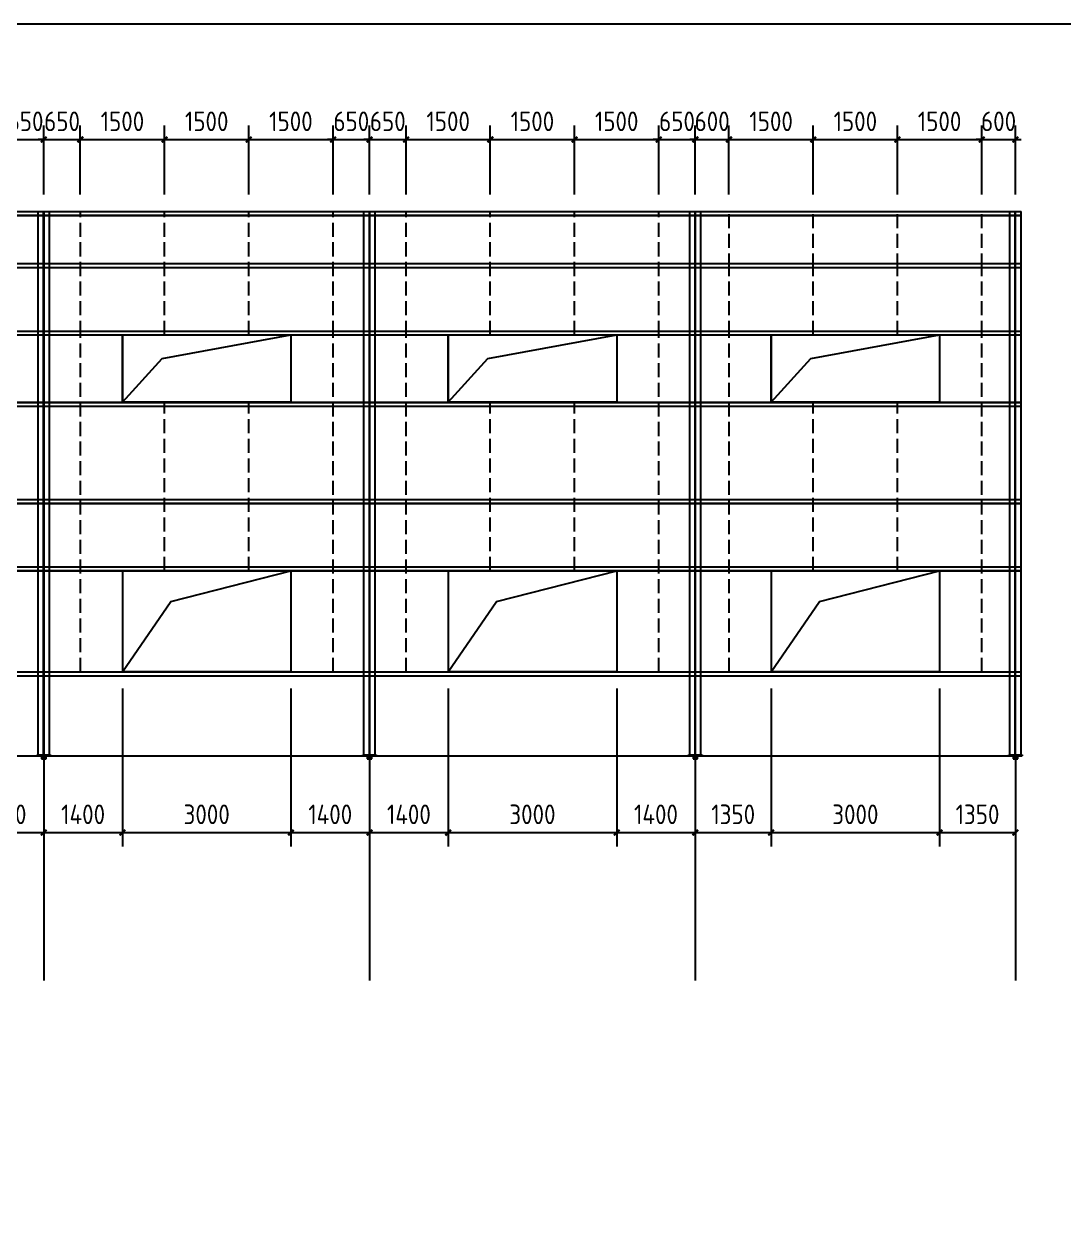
# Model space of a CAD drawing. Extents: x 102162 to 621267, y -39398 to 328893.
# Drawn here: x 502285 to 520803, y 180726 to 202102 of the extents above; entities that cross this region are included whole.
import ezdxf

# ---------------------------------------------------------------- set-up
doc = ezdxf.new("R2010")
doc.units = 0
doc.header["$LTSCALE"] = 1000
doc.header["$MEASUREMENT"] = 0
doc.linetypes.add('DASH', pattern=[0.35, 0.25, -0.1])
doc.layers.add('AXIS', color=3, linetype='Continuous')
doc.layers.add('DOTE', color=1, linetype='Continuous')
doc.styles.get("Standard").update_dxf_attribs({"font": 'gbenor.shx', "bigfont": 'gbcbig.shx'})
doc.dimstyles.get("Standard").update_dxf_attribs({"dimscale": 100, "dimtxt": 3.5, "dimasz": 1, "dimexe": 2.5, "dimexo": 3, "dimgap": 1.5, "dimtad": 1, "dimdec": 0, "dimzin": 0, "dimdsep": 46, "dimtxsty": 'Standard', "dimblk": 'ARCHTICK', "dimcen": 0.09, "dimadec": 0, "dimazin": 0, "dimtfac": 1, "dimtdec": 0, "dimtix": 1, "dimtmove": 2, "dimatfit": 3, "dimfxl": 1, "dimtolj": 1, "dimtzin": 0, "dimarcsym": 0})

# ---------------------------------------------------------------- blocks, each defined once
blk = doc.blocks.new('_ArchTick')
at = {"color": 0, "linetype": 'ByBlock', "const_width": 0.4}
blk.add_lwpolyline([(-0.5, -0.5), (0.5, 0.5)], dxfattribs=at)
blk = doc.blocks.new('*D9364')
at = {"color": 0, "lineweight": -2}
for p, q in [((501238, 190262), (501238, 187448)), ((502638, 188762), (502638, 187448)), ((501238, 187698), (502638, 187698))]:
    blk.add_line(p, q, dxfattribs=at)
at = {"layer": 'Defpoints', "color": 0}
for p in [(501238, 190562), (502638, 189062), (502638, 187698)]:
    blk.add_point(p, dxfattribs=at)
at = {"color": 0, "lineweight": -2, "xscale": 100, "yscale": 100, "zscale": 100, "rotation": 180}
blk.add_blockref('_ArchTick', (501238, 187698), dxfattribs=at)
at = {"color": 0, "lineweight": -2, "xscale": 100, "yscale": 100, "zscale": 100}
blk.add_blockref('_ArchTick', (502638, 187698), dxfattribs=at)
at = {"color": 0, "insert": (501938, 188023), "char_height": 350, "attachment_point": 5}
blk.add_mtext('\\A1;1400', dxfattribs=at)
blk = doc.blocks.new('*D9365')
at = {"color": 0, "lineweight": -2}
for p, q in [((504038, 190262), (504038, 187448)), ((502638, 188762), (502638, 187448)), ((502638, 187698), (504038, 187698))]:
    blk.add_line(p, q, dxfattribs=at)
at = {"layer": 'Defpoints', "color": 0}
for p in [(504038, 190562), (502638, 189062), (504038, 187698)]:
    blk.add_point(p, dxfattribs=at)
at = {"color": 0, "lineweight": -2, "xscale": 100, "yscale": 100, "zscale": 100, "rotation": 180}
blk.add_blockref('_ArchTick', (502638, 187698), dxfattribs=at)
at = {"color": 0, "lineweight": -2, "xscale": 100, "yscale": 100, "zscale": 100}
blk.add_blockref('_ArchTick', (504038, 187698), dxfattribs=at)
at = {"color": 0, "insert": (503338, 188023), "char_height": 350, "attachment_point": 5}
blk.add_mtext('\\A1;1400', dxfattribs=at)
blk = doc.blocks.new('*D9366')
at = {"color": 0, "lineweight": -2}
for p, q in [((504038, 190262), (504038, 187448)), ((507038, 190262), (507038, 187448)), ((504038, 187698), (507038, 187698))]:
    blk.add_line(p, q, dxfattribs=at)
at = {"layer": 'Defpoints', "color": 0}
for p in [(504038, 190562), (507038, 190562), (507038, 187698)]:
    blk.add_point(p, dxfattribs=at)
at = {"color": 0, "lineweight": -2, "xscale": 100, "yscale": 100, "zscale": 100, "rotation": 180}
blk.add_blockref('_ArchTick', (504038, 187698), dxfattribs=at)
at = {"color": 0, "lineweight": -2, "xscale": 100, "yscale": 100, "zscale": 100}
blk.add_blockref('_ArchTick', (507038, 187698), dxfattribs=at)
at = {"color": 0, "insert": (505538, 188023), "char_height": 350, "attachment_point": 5}
blk.add_mtext('\\A1;3000', dxfattribs=at)
blk = doc.blocks.new('*D9367')
at = {"color": 0, "lineweight": -2}
for p, q in [((507038, 190262), (507038, 187448)), ((508438, 188762), (508438, 187448)), ((507038, 187698), (508438, 187698))]:
    blk.add_line(p, q, dxfattribs=at)
at = {"layer": 'Defpoints', "color": 0}
for p in [(507038, 190562), (508438, 189062), (508438, 187698)]:
    blk.add_point(p, dxfattribs=at)
at = {"color": 0, "lineweight": -2, "xscale": 100, "yscale": 100, "zscale": 100, "rotation": 180}
blk.add_blockref('_ArchTick', (507038, 187698), dxfattribs=at)
at = {"color": 0, "lineweight": -2, "xscale": 100, "yscale": 100, "zscale": 100}
blk.add_blockref('_ArchTick', (508438, 187698), dxfattribs=at)
at = {"color": 0, "insert": (507738, 188023), "char_height": 350, "attachment_point": 5}
blk.add_mtext('\\A1;1400', dxfattribs=at)
blk = doc.blocks.new('*D9368')
at = {"color": 0, "lineweight": -2}
for p, q in [((509838, 190262), (509838, 187448)), ((508438, 188762), (508438, 187448)), ((508438, 187698), (509838, 187698))]:
    blk.add_line(p, q, dxfattribs=at)
at = {"layer": 'Defpoints', "color": 0}
for p in [(509838, 190562), (508438, 189062), (509838, 187698)]:
    blk.add_point(p, dxfattribs=at)
at = {"color": 0, "lineweight": -2, "xscale": 100, "yscale": 100, "zscale": 100, "rotation": 180}
blk.add_blockref('_ArchTick', (508438, 187698), dxfattribs=at)
at = {"color": 0, "lineweight": -2, "xscale": 100, "yscale": 100, "zscale": 100}
blk.add_blockref('_ArchTick', (509838, 187698), dxfattribs=at)
at = {"color": 0, "insert": (509138, 188023), "char_height": 350, "attachment_point": 5}
blk.add_mtext('\\A1;1400', dxfattribs=at)
blk = doc.blocks.new('*D9369')
at = {"color": 0, "lineweight": -2}
for p, q in [((509838, 190262), (509838, 187448)), ((512838, 190262), (512838, 187448)), ((509838, 187698), (512838, 187698))]:
    blk.add_line(p, q, dxfattribs=at)
at = {"layer": 'Defpoints', "color": 0}
for p in [(509838, 190562), (512838, 190562), (512838, 187698)]:
    blk.add_point(p, dxfattribs=at)
at = {"color": 0, "lineweight": -2, "xscale": 100, "yscale": 100, "zscale": 100, "rotation": 180}
blk.add_blockref('_ArchTick', (509838, 187698), dxfattribs=at)
at = {"color": 0, "lineweight": -2, "xscale": 100, "yscale": 100, "zscale": 100}
blk.add_blockref('_ArchTick', (512838, 187698), dxfattribs=at)
at = {"color": 0, "insert": (511338, 188023), "char_height": 350, "attachment_point": 5}
blk.add_mtext('\\A1;3000', dxfattribs=at)
blk = doc.blocks.new('*D9232')
at = {"color": 0, "lineweight": -2}
for p, q in [((512838, 190262), (512838, 187448)), ((514238, 188762), (514238, 187448)), ((512838, 187698), (514238, 187698))]:
    blk.add_line(p, q, dxfattribs=at)
at = {"layer": 'Defpoints', "color": 0}
for p in [(512838, 190562), (514238, 189062), (514238, 187698)]:
    blk.add_point(p, dxfattribs=at)
at = {"color": 0, "lineweight": -2, "xscale": 100, "yscale": 100, "zscale": 100, "rotation": 180}
blk.add_blockref('_ArchTick', (512838, 187698), dxfattribs=at)
at = {"color": 0, "lineweight": -2, "xscale": 100, "yscale": 100, "zscale": 100}
blk.add_blockref('_ArchTick', (514238, 187698), dxfattribs=at)
at = {"color": 0, "insert": (513538, 188023), "char_height": 350, "attachment_point": 5}
blk.add_mtext('\\A1;1400', dxfattribs=at)
blk = doc.blocks.new('*D9233')
at = {"color": 0, "lineweight": -2}
for p, q in [((515588, 190262), (515588, 187448)), ((514238, 188762), (514238, 187448)), ((514238, 187698), (515588, 187698))]:
    blk.add_line(p, q, dxfattribs=at)
at = {"layer": 'Defpoints', "color": 0}
for p in [(515588, 190562), (514238, 189062), (515588, 187698)]:
    blk.add_point(p, dxfattribs=at)
at = {"color": 0, "lineweight": -2, "xscale": 100, "yscale": 100, "zscale": 100, "rotation": 180}
blk.add_blockref('_ArchTick', (514238, 187698), dxfattribs=at)
at = {"color": 0, "lineweight": -2, "xscale": 100, "yscale": 100, "zscale": 100}
blk.add_blockref('_ArchTick', (515588, 187698), dxfattribs=at)
at = {"color": 0, "insert": (514913, 188023), "char_height": 350, "attachment_point": 5}
blk.add_mtext('\\A1;1350', dxfattribs=at)
blk = doc.blocks.new('*D9234')
at = {"color": 0, "lineweight": -2}
for p, q in [((515588, 190262), (515588, 187448)), ((518588, 190262), (518588, 187448)), ((515588, 187698), (518588, 187698))]:
    blk.add_line(p, q, dxfattribs=at)
at = {"layer": 'Defpoints', "color": 0}
for p in [(515588, 190562), (518588, 190562), (518588, 187698)]:
    blk.add_point(p, dxfattribs=at)
at = {"color": 0, "lineweight": -2, "xscale": 100, "yscale": 100, "zscale": 100, "rotation": 180}
blk.add_blockref('_ArchTick', (515588, 187698), dxfattribs=at)
at = {"color": 0, "lineweight": -2, "xscale": 100, "yscale": 100, "zscale": 100}
blk.add_blockref('_ArchTick', (518588, 187698), dxfattribs=at)
at = {"color": 0, "insert": (517088, 188023), "char_height": 350, "attachment_point": 5}
blk.add_mtext('\\A1;3000', dxfattribs=at)
blk = doc.blocks.new('*D9235')
at = {"color": 0, "lineweight": -2}
for p, q in [((518588, 190262), (518588, 187448)), ((519938, 188762), (519938, 187448)), ((518588, 187698), (519938, 187698))]:
    blk.add_line(p, q, dxfattribs=at)
at = {"layer": 'Defpoints', "color": 0}
for p in [(518588, 190562), (519938, 189062), (519938, 187698)]:
    blk.add_point(p, dxfattribs=at)
at = {"color": 0, "lineweight": -2, "xscale": 100, "yscale": 100, "zscale": 100, "rotation": 180}
blk.add_blockref('_ArchTick', (518588, 187698), dxfattribs=at)
at = {"color": 0, "lineweight": -2, "xscale": 100, "yscale": 100, "zscale": 100}
blk.add_blockref('_ArchTick', (519938, 187698), dxfattribs=at)
at = {"color": 0, "insert": (519263, 188023), "char_height": 350, "attachment_point": 5}
blk.add_mtext('\\A1;1350', dxfattribs=at)
blk = doc.blocks.new('*D9250')
at = {"color": 0, "lineweight": -2}
for p, q in [((501988, 199062), (501988, 200293)), ((502638, 199062), (502638, 200293)), ((501988, 200043), (501888, 200043)), ((501988, 200043), (502638, 200043)), ((502638, 200043), (502738, 200043))]:
    blk.add_line(p, q, dxfattribs=at)
at = {"layer": 'Defpoints', "color": 0}
for p in [(502638, 200043), (501988, 198762), (502638, 198762)]:
    blk.add_point(p, dxfattribs=at)
at = {"color": 0, "lineweight": -2, "xscale": 100, "yscale": 100, "zscale": 100}
blk.add_blockref('_ArchTick', (501988, 200043), dxfattribs=at)
at = {"color": 0, "lineweight": -2, "xscale": 100, "yscale": 100, "zscale": 100, "rotation": 180}
blk.add_blockref('_ArchTick', (502638, 200043), dxfattribs=at)
at = {"color": 0, "insert": (502313, 200368), "char_height": 350, "attachment_point": 5}
blk.add_mtext('\\A1;650', dxfattribs=at)
blk = doc.blocks.new('*D9251')
at = {"color": 0, "lineweight": -2}
for p, q in [((502638, 199062), (502638, 200293)), ((503288, 199062), (503288, 200293)), ((502638, 200043), (502538, 200043)), ((502638, 200043), (503288, 200043)), ((503288, 200043), (503388, 200043))]:
    blk.add_line(p, q, dxfattribs=at)
at = {"layer": 'Defpoints', "color": 0}
for p in [(503288, 200043), (502638, 198762), (503288, 198762)]:
    blk.add_point(p, dxfattribs=at)
at = {"color": 0, "lineweight": -2, "xscale": 100, "yscale": 100, "zscale": 100}
blk.add_blockref('_ArchTick', (502638, 200043), dxfattribs=at)
at = {"color": 0, "lineweight": -2, "xscale": 100, "yscale": 100, "zscale": 100, "rotation": 180}
blk.add_blockref('_ArchTick', (503288, 200043), dxfattribs=at)
at = {"color": 0, "insert": (502963, 200368), "char_height": 350, "attachment_point": 5}
blk.add_mtext('\\A1;650', dxfattribs=at)
blk = doc.blocks.new('*D9252')
at = {"color": 0, "lineweight": -2}
for p, q in [((503288, 199062), (503288, 200293)), ((504788, 199062), (504788, 200293)), ((503288, 200043), (504788, 200043))]:
    blk.add_line(p, q, dxfattribs=at)
at = {"layer": 'Defpoints', "color": 0}
for p in [(504788, 200043), (503288, 198762), (504788, 198762)]:
    blk.add_point(p, dxfattribs=at)
at = {"color": 0, "lineweight": -2, "xscale": 100, "yscale": 100, "zscale": 100, "rotation": 180}
blk.add_blockref('_ArchTick', (503288, 200043), dxfattribs=at)
at = {"color": 0, "lineweight": -2, "xscale": 100, "yscale": 100, "zscale": 100}
blk.add_blockref('_ArchTick', (504788, 200043), dxfattribs=at)
at = {"color": 0, "insert": (504038, 200368), "char_height": 350, "attachment_point": 5}
blk.add_mtext('\\A1;1500', dxfattribs=at)
blk = doc.blocks.new('*D9253')
at = {"color": 0, "lineweight": -2}
for p, q in [((504788, 199062), (504788, 200293)), ((506288, 199062), (506288, 200293)), ((504788, 200043), (506288, 200043))]:
    blk.add_line(p, q, dxfattribs=at)
at = {"layer": 'Defpoints', "color": 0}
for p in [(506288, 200043), (504788, 198762), (506288, 198762)]:
    blk.add_point(p, dxfattribs=at)
at = {"color": 0, "lineweight": -2, "xscale": 100, "yscale": 100, "zscale": 100, "rotation": 180}
blk.add_blockref('_ArchTick', (504788, 200043), dxfattribs=at)
at = {"color": 0, "lineweight": -2, "xscale": 100, "yscale": 100, "zscale": 100}
blk.add_blockref('_ArchTick', (506288, 200043), dxfattribs=at)
at = {"color": 0, "insert": (505538, 200368), "char_height": 350, "attachment_point": 5}
blk.add_mtext('\\A1;1500', dxfattribs=at)
blk = doc.blocks.new('*D9254')
at = {"color": 0, "lineweight": -2}
for p, q in [((506288, 199062), (506288, 200293)), ((507788, 199062), (507788, 200293)), ((506288, 200043), (507788, 200043))]:
    blk.add_line(p, q, dxfattribs=at)
at = {"layer": 'Defpoints', "color": 0}
for p in [(507788, 200043), (506288, 198762), (507788, 198762)]:
    blk.add_point(p, dxfattribs=at)
at = {"color": 0, "lineweight": -2, "xscale": 100, "yscale": 100, "zscale": 100, "rotation": 180}
blk.add_blockref('_ArchTick', (506288, 200043), dxfattribs=at)
at = {"color": 0, "lineweight": -2, "xscale": 100, "yscale": 100, "zscale": 100}
blk.add_blockref('_ArchTick', (507788, 200043), dxfattribs=at)
at = {"color": 0, "insert": (507038, 200368), "char_height": 350, "attachment_point": 5}
blk.add_mtext('\\A1;1500', dxfattribs=at)
blk = doc.blocks.new('*D9255')
at = {"color": 0, "lineweight": -2}
for p, q in [((507788, 199062), (507788, 200293)), ((508438, 199062), (508438, 200293)), ((507788, 200043), (507688, 200043)), ((507788, 200043), (508438, 200043)), ((508438, 200043), (508538, 200043))]:
    blk.add_line(p, q, dxfattribs=at)
at = {"layer": 'Defpoints', "color": 0}
for p in [(508438, 200043), (507788, 198762), (508438, 198762)]:
    blk.add_point(p, dxfattribs=at)
at = {"color": 0, "lineweight": -2, "xscale": 100, "yscale": 100, "zscale": 100}
blk.add_blockref('_ArchTick', (507788, 200043), dxfattribs=at)
at = {"color": 0, "lineweight": -2, "xscale": 100, "yscale": 100, "zscale": 100, "rotation": 180}
blk.add_blockref('_ArchTick', (508438, 200043), dxfattribs=at)
at = {"color": 0, "insert": (508113, 200368), "char_height": 350, "attachment_point": 5}
blk.add_mtext('\\A1;650', dxfattribs=at)
blk = doc.blocks.new('*D9256')
at = {"color": 0, "lineweight": -2}
for p, q in [((508438, 199062), (508438, 200293)), ((509088, 199062), (509088, 200293)), ((508438, 200043), (508338, 200043)), ((508438, 200043), (509088, 200043)), ((509088, 200043), (509188, 200043))]:
    blk.add_line(p, q, dxfattribs=at)
at = {"layer": 'Defpoints', "color": 0}
for p in [(509088, 200043), (508438, 198762), (509088, 198762)]:
    blk.add_point(p, dxfattribs=at)
at = {"color": 0, "lineweight": -2, "xscale": 100, "yscale": 100, "zscale": 100}
blk.add_blockref('_ArchTick', (508438, 200043), dxfattribs=at)
at = {"color": 0, "lineweight": -2, "xscale": 100, "yscale": 100, "zscale": 100, "rotation": 180}
blk.add_blockref('_ArchTick', (509088, 200043), dxfattribs=at)
at = {"color": 0, "insert": (508763, 200368), "char_height": 350, "attachment_point": 5}
blk.add_mtext('\\A1;650', dxfattribs=at)
blk = doc.blocks.new('*D9257')
at = {"color": 0, "lineweight": -2}
for p, q in [((509088, 199062), (509088, 200293)), ((510588, 199062), (510588, 200293)), ((509088, 200043), (510588, 200043))]:
    blk.add_line(p, q, dxfattribs=at)
at = {"layer": 'Defpoints', "color": 0}
for p in [(510588, 200043), (509088, 198762), (510588, 198762)]:
    blk.add_point(p, dxfattribs=at)
at = {"color": 0, "lineweight": -2, "xscale": 100, "yscale": 100, "zscale": 100, "rotation": 180}
blk.add_blockref('_ArchTick', (509088, 200043), dxfattribs=at)
at = {"color": 0, "lineweight": -2, "xscale": 100, "yscale": 100, "zscale": 100}
blk.add_blockref('_ArchTick', (510588, 200043), dxfattribs=at)
at = {"color": 0, "insert": (509838, 200368), "char_height": 350, "attachment_point": 5}
blk.add_mtext('\\A1;1500', dxfattribs=at)
blk = doc.blocks.new('*D9258')
at = {"color": 0, "lineweight": -2}
for p, q in [((510588, 199062), (510588, 200293)), ((512088, 199062), (512088, 200293)), ((510588, 200043), (512088, 200043))]:
    blk.add_line(p, q, dxfattribs=at)
at = {"layer": 'Defpoints', "color": 0}
for p in [(512088, 200043), (510588, 198762), (512088, 198762)]:
    blk.add_point(p, dxfattribs=at)
at = {"color": 0, "lineweight": -2, "xscale": 100, "yscale": 100, "zscale": 100, "rotation": 180}
blk.add_blockref('_ArchTick', (510588, 200043), dxfattribs=at)
at = {"color": 0, "lineweight": -2, "xscale": 100, "yscale": 100, "zscale": 100}
blk.add_blockref('_ArchTick', (512088, 200043), dxfattribs=at)
at = {"color": 0, "insert": (511338, 200368), "char_height": 350, "attachment_point": 5}
blk.add_mtext('\\A1;1500', dxfattribs=at)
blk = doc.blocks.new('*D9259')
at = {"color": 0, "lineweight": -2}
for p, q in [((512088, 199062), (512088, 200293)), ((513588, 199062), (513588, 200293)), ((512088, 200043), (513588, 200043))]:
    blk.add_line(p, q, dxfattribs=at)
at = {"layer": 'Defpoints', "color": 0}
for p in [(513588, 200043), (512088, 198762), (513588, 198762)]:
    blk.add_point(p, dxfattribs=at)
at = {"color": 0, "lineweight": -2, "xscale": 100, "yscale": 100, "zscale": 100, "rotation": 180}
blk.add_blockref('_ArchTick', (512088, 200043), dxfattribs=at)
at = {"color": 0, "lineweight": -2, "xscale": 100, "yscale": 100, "zscale": 100}
blk.add_blockref('_ArchTick', (513588, 200043), dxfattribs=at)
at = {"color": 0, "insert": (512838, 200368), "char_height": 350, "attachment_point": 5}
blk.add_mtext('\\A1;1500', dxfattribs=at)
blk = doc.blocks.new('*D9260')
at = {"color": 0, "lineweight": -2}
for p, q in [((513588, 199062), (513588, 200293)), ((514238, 199062), (514238, 200293)), ((513588, 200043), (513488, 200043)), ((513588, 200043), (514238, 200043)), ((514238, 200043), (514338, 200043))]:
    blk.add_line(p, q, dxfattribs=at)
at = {"layer": 'Defpoints', "color": 0}
for p in [(514238, 200043), (513588, 198762), (514238, 198762)]:
    blk.add_point(p, dxfattribs=at)
at = {"color": 0, "lineweight": -2, "xscale": 100, "yscale": 100, "zscale": 100}
blk.add_blockref('_ArchTick', (513588, 200043), dxfattribs=at)
at = {"color": 0, "lineweight": -2, "xscale": 100, "yscale": 100, "zscale": 100, "rotation": 180}
blk.add_blockref('_ArchTick', (514238, 200043), dxfattribs=at)
at = {"color": 0, "insert": (513913, 200368), "char_height": 350, "attachment_point": 5}
blk.add_mtext('\\A1;650', dxfattribs=at)
blk = doc.blocks.new('*D9261')
at = {"color": 0, "lineweight": -2}
for p, q in [((514238, 199062), (514238, 200293)), ((514838, 199062), (514838, 200293)), ((514238, 200043), (514138, 200043)), ((514238, 200043), (514838, 200043)), ((514838, 200043), (514938, 200043))]:
    blk.add_line(p, q, dxfattribs=at)
at = {"layer": 'Defpoints', "color": 0}
for p in [(514838, 200043), (514238, 198762), (514838, 198762)]:
    blk.add_point(p, dxfattribs=at)
at = {"color": 0, "lineweight": -2, "xscale": 100, "yscale": 100, "zscale": 100}
blk.add_blockref('_ArchTick', (514238, 200043), dxfattribs=at)
at = {"color": 0, "lineweight": -2, "xscale": 100, "yscale": 100, "zscale": 100, "rotation": 180}
blk.add_blockref('_ArchTick', (514838, 200043), dxfattribs=at)
at = {"color": 0, "insert": (514538, 200368), "char_height": 350, "attachment_point": 5}
blk.add_mtext('\\A1;600', dxfattribs=at)
blk = doc.blocks.new('*D9262')
at = {"color": 0, "lineweight": -2}
for p, q in [((514838, 199062), (514838, 200293)), ((516338, 199062), (516338, 200293)), ((514838, 200043), (516338, 200043))]:
    blk.add_line(p, q, dxfattribs=at)
at = {"layer": 'Defpoints', "color": 0}
for p in [(516338, 200043), (514838, 198762), (516338, 198762)]:
    blk.add_point(p, dxfattribs=at)
at = {"color": 0, "lineweight": -2, "xscale": 100, "yscale": 100, "zscale": 100, "rotation": 180}
blk.add_blockref('_ArchTick', (514838, 200043), dxfattribs=at)
at = {"color": 0, "lineweight": -2, "xscale": 100, "yscale": 100, "zscale": 100}
blk.add_blockref('_ArchTick', (516338, 200043), dxfattribs=at)
at = {"color": 0, "insert": (515588, 200368), "char_height": 350, "attachment_point": 5}
blk.add_mtext('\\A1;1500', dxfattribs=at)
blk = doc.blocks.new('*D9263')
at = {"color": 0, "lineweight": -2}
for p, q in [((516338, 199062), (516338, 200293)), ((517838, 199062), (517838, 200293)), ((516338, 200043), (517838, 200043))]:
    blk.add_line(p, q, dxfattribs=at)
at = {"layer": 'Defpoints', "color": 0}
for p in [(517838, 200043), (516338, 198762), (517838, 198762)]:
    blk.add_point(p, dxfattribs=at)
at = {"color": 0, "lineweight": -2, "xscale": 100, "yscale": 100, "zscale": 100, "rotation": 180}
blk.add_blockref('_ArchTick', (516338, 200043), dxfattribs=at)
at = {"color": 0, "lineweight": -2, "xscale": 100, "yscale": 100, "zscale": 100}
blk.add_blockref('_ArchTick', (517838, 200043), dxfattribs=at)
at = {"color": 0, "insert": (517088, 200368), "char_height": 350, "attachment_point": 5}
blk.add_mtext('\\A1;1500', dxfattribs=at)
blk = doc.blocks.new('*D9264')
at = {"color": 0, "lineweight": -2}
for p, q in [((517838, 199062), (517838, 200293)), ((519338, 199062), (519338, 200293)), ((517838, 200043), (519338, 200043))]:
    blk.add_line(p, q, dxfattribs=at)
at = {"layer": 'Defpoints', "color": 0}
for p in [(519338, 200043), (517838, 198762), (519338, 198762)]:
    blk.add_point(p, dxfattribs=at)
at = {"color": 0, "lineweight": -2, "xscale": 100, "yscale": 100, "zscale": 100, "rotation": 180}
blk.add_blockref('_ArchTick', (517838, 200043), dxfattribs=at)
at = {"color": 0, "lineweight": -2, "xscale": 100, "yscale": 100, "zscale": 100}
blk.add_blockref('_ArchTick', (519338, 200043), dxfattribs=at)
at = {"color": 0, "insert": (518588, 200368), "char_height": 350, "attachment_point": 5}
blk.add_mtext('\\A1;1500', dxfattribs=at)
blk = doc.blocks.new('*D9265')
at = {"color": 0, "lineweight": -2}
for p, q in [((519338, 199062), (519338, 200293)), ((519938, 199062), (519938, 200293)), ((519338, 200043), (519238, 200043)), ((519338, 200043), (519938, 200043)), ((519938, 200043), (520038, 200043))]:
    blk.add_line(p, q, dxfattribs=at)
at = {"layer": 'Defpoints', "color": 0}
for p in [(519938, 200043), (519338, 198762), (519938, 198762)]:
    blk.add_point(p, dxfattribs=at)
at = {"color": 0, "lineweight": -2, "xscale": 100, "yscale": 100, "zscale": 100}
blk.add_blockref('_ArchTick', (519338, 200043), dxfattribs=at)
at = {"color": 0, "lineweight": -2, "xscale": 100, "yscale": 100, "zscale": 100, "rotation": 180}
blk.add_blockref('_ArchTick', (519938, 200043), dxfattribs=at)
at = {"color": 0, "insert": (519638, 200368), "char_height": 350, "attachment_point": 5}
blk.add_mtext('\\A1;600', dxfattribs=at)

msp = doc.modelspace()

# ---------------------------------------------------------------- linework, layer by layer
for p, q in [((485238.3, 198762.5), (520038.3, 198762.5)), ((485238.3, 198694.5), (520038.3, 198694.5)), ((485238.3, 198692.5), (520038.3, 198692.5)), ((485238.3, 197832.5), (520038.3, 197832.5)), ((485238.3, 197764.5), (520038.3, 197764.5)), ((485238.3, 197762.5), (520038.3, 197762.5)), ((485238.3, 196632.5), (520038.3, 196632.5)), ((485238.3, 196564.5), (520038.3, 196564.5)), ((485238.3, 196562.5), (520038.3, 196562.5)), ((504038.3, 196562.5), (504038.3, 195362.5)), ((504742.6, 196140.9), (507038.3, 196562.5)), ((507038.3, 196562.5), (507038.3, 195362.5)), ((509838.3, 196562.5), (509838.3, 195362.5)), ((510542.6, 196140.9), (512838.3, 196562.5)), ((512838.3, 196562.5), (512838.3, 195362.5)), ((515588.3, 196562.5), (515588.3, 195362.5)), ((516292.6, 196140.9), (518588.3, 196562.5)), ((518588.3, 196562.5), (518588.3, 195362.5)), ((504038.3, 195362.5), (504742.6, 196140.9)), ((509838.3, 195362.5), (510542.6, 196140.9)), ((515588.3, 195362.5), (516292.6, 196140.9)), ((485238.3, 195362.5), (520038.3, 195362.5)), ((485238.3, 195360.5), (520038.3, 195360.5)), ((485238.3, 195292.5), (520038.3, 195292.5)), ((485238.3, 193632.5), (520038.3, 193632.5)), ((485238.3, 193564.5), (520038.3, 193564.5)), ((485238.3, 193562.5), (520038.3, 193562.5)), ((485238.3, 192432.5), (520038.3, 192432.5)), ((485238.3, 192364.5), (520038.3, 192364.5)), ((485238.3, 192362.5), (520038.3, 192362.5)), ((504038.3, 192362.5), (504038.3, 190562.5)), ((504898.7, 191815.1), (507038.3, 192362.5)), ((507038.3, 192362.5), (507038.3, 190562.5)), ((509838.3, 192362.5), (509838.3, 190562.5)), ((510698.7, 191815.1), (512838.3, 192362.5)), ((512838.3, 192362.5), (512838.3, 190562.5)), ((515588.3, 192362.5), (515588.3, 190562.5)), ((516448.7, 191815.1), (518588.3, 192362.5)), ((518588.3, 192362.5), (518588.3, 190562.5)), ((504038.3, 190562.5), (504898.7, 191815.1)), ((509838.3, 190562.5), (510698.7, 191815.1)), ((515588.3, 190562.5), (516448.7, 191815.1)), ((485238.3, 190562.5), (520038.3, 190562.5)), ((485238.3, 190560.5), (520038.3, 190560.5)), ((485238.3, 190492.5), (520038.3, 190492.5)), ((485218.3, 189062.5), (520058.3, 189062.5))]:
    msp.add_line(p, q)
at = {"color": 6}
for p, q in [((504038.3, 196562.5), (507038.3, 196562.5)), ((504038.3, 195362.5), (504038.3, 196562.5)), ((507038.3, 196562.5), (507038.3, 195362.5)), ((509838.3, 196562.5), (512838.3, 196562.5)), ((509838.3, 195362.5), (509838.3, 196562.5)), ((512838.3, 196562.5), (512838.3, 195362.5)), ((515588.3, 196562.5), (518588.3, 196562.5)), ((515588.3, 195362.5), (515588.3, 196562.5)), ((518588.3, 196562.5), (518588.3, 195362.5)), ((507038.3, 195362.5), (504038.3, 195362.5)), ((512838.3, 195362.5), (509838.3, 195362.5)), ((518588.3, 195362.5), (515588.3, 195362.5)), ((504038.3, 192362.5), (504038.3, 190562.5)), ((504038.3, 192362.5), (507038.3, 192362.5)), ((507038.3, 192362.5), (507038.3, 190562.5)), ((509838.3, 192362.5), (509838.3, 190562.5)), ((509838.3, 192362.5), (512838.3, 192362.5)), ((512838.3, 192362.5), (512838.3, 190562.5)), ((515588.3, 192362.5), (515588.3, 190562.5)), ((515588.3, 192362.5), (518588.3, 192362.5)), ((518588.3, 192362.5), (518588.3, 190562.5)), ((507038.3, 190562.5), (504038.3, 190562.5)), ((512838.3, 190562.5), (509838.3, 190562.5)), ((518588.3, 190562.5), (515588.3, 190562.5)), ((502598.3, 189062.5), (502598.3, 189012.5)), ((502598.3, 189012.5), (502678.3, 189012.5)), ((502608.3, 189062.5), (502608.3, 189012.5)), ((502668.3, 189012.5), (502668.3, 189062.5)), ((502678.3, 189012.5), (502678.3, 189062.5)), ((508398.3, 189062.5), (508398.3, 189012.5)), ((508398.3, 189012.5), (508478.3, 189012.5)), ((508408.3, 189062.5), (508408.3, 189012.5)), ((508468.3, 189012.5), (508468.3, 189062.5)), ((508478.3, 189012.5), (508478.3, 189062.5)), ((514198.3, 189062.5), (514198.3, 189012.5)), ((514198.3, 189012.5), (514278.3, 189012.5)), ((514208.3, 189062.5), (514208.3, 189012.5)), ((514268.3, 189012.5), (514268.3, 189062.5)), ((514278.3, 189012.5), (514278.3, 189062.5)), ((519898.3, 189062.5), (519898.3, 189012.5)), ((519898.3, 189012.5), (519978.3, 189012.5)), ((519908.3, 189062.5), (519908.3, 189012.5)), ((519968.3, 189012.5), (519968.3, 189062.5)), ((519978.3, 189012.5), (519978.3, 189062.5))]:
    msp.add_line(p, q, dxfattribs=at)
at = {"color": 2}
for p, q in [((502518.3, 189062.5), (502518.3, 189082.5)), ((502518.3, 189082.5), (502758.3, 189082.5)), ((502638.3, 189062.5), (502518.3, 189062.5)), ((502758.3, 189062.5), (502638.3, 189062.5)), ((502758.3, 189082.5), (502758.3, 189062.5)), ((508318.3, 189062.5), (508318.3, 189082.5)), ((508318.3, 189082.5), (508558.3, 189082.5)), ((508438.3, 189062.5), (508318.3, 189062.5)), ((508558.3, 189062.5), (508438.3, 189062.5)), ((508558.3, 189082.5), (508558.3, 189062.5)), ((514118.3, 189062.5), (514118.3, 189082.5)), ((514118.3, 189082.5), (514358.3, 189082.5)), ((514238.3, 189062.5), (514118.3, 189062.5)), ((514358.3, 189062.5), (514238.3, 189062.5)), ((514358.3, 189082.5), (514358.3, 189062.5)), ((519818.3, 189062.5), (519818.3, 189082.5)), ((519818.3, 189082.5), (520058.3, 189082.5)), ((519938.3, 189062.5), (519818.3, 189062.5)), ((520058.3, 189062.5), (519938.3, 189062.5)), ((520058.3, 189082.5), (520058.3, 189062.5))]:
    msp.add_line(p, q, dxfattribs=at)
msp.add_lwpolyline([(473411.7, 202101.7), (532811.7, 202101.7), (532811.7, 160101.7), (473411.7, 160101.7)], close=True)
at = {"layer": 'AXIS'}
for p, q in [((502638.3, 189062.5), (502638.3, 185062.5)), ((508438.3, 189062.5), (508438.3, 185062.5)), ((514238.3, 189062.5), (514238.3, 185062.5)), ((519938.3, 189062.5), (519938.3, 185062.5))]:
    msp.add_line(p, q, dxfattribs=at)
at = {"layer": 'DOTE', "color": 0}
for p, q in [((502538.3, 189062.5), (502538.3, 198762.5)), ((502635.3, 189062.5), (502635.3, 198762.5)), ((502641.3, 189062.5), (502641.3, 198762.5)), ((502738.3, 189062.5), (502738.3, 198762.5)), ((508338.3, 189062.5), (508338.3, 198762.5)), ((508435.3, 189062.5), (508435.3, 198762.5)), ((508441.3, 189062.5), (508441.3, 198762.5)), ((508538.3, 189062.5), (508538.3, 198762.5)), ((514138.3, 189062.5), (514138.3, 198762.5)), ((514235.3, 189062.5), (514235.3, 198762.5)), ((514241.3, 189062.5), (514241.3, 198762.5)), ((514338.3, 189062.5), (514338.3, 198762.5)), ((519838.3, 189062.5), (519838.3, 198762.5)), ((519935.3, 189062.5), (519935.3, 198762.5)), ((519941.3, 189062.5), (519941.3, 198762.5)), ((520038.3, 189062.5), (520038.3, 198762.5))]:
    msp.add_line(p, q, dxfattribs=at)
at = {"layer": 'DOTE'}
for p, q in [((502638.3, 189012.5), (502638.3, 198762.5)), ((502638.3, 189012.5), (502638.3, 198762.5)), ((508438.3, 189012.5), (508438.3, 198762.5)), ((508438.3, 189012.5), (508438.3, 198762.5)), ((514238.3, 189012.5), (514238.3, 198762.5)), ((514238.3, 189012.5), (514238.3, 198762.5)), ((519938.3, 189012.5), (519938.3, 198762.5)), ((519938.3, 189012.5), (519938.3, 198762.5))]:
    msp.add_line(p, q, dxfattribs=at)
at = {"layer": 'DOTE', "color": 4, "linetype": 'DASH'}
for p, q in [((503288.3, 196562.5), (503288.3, 198762.5)), ((504788.3, 196562.5), (504788.3, 198762.5)), ((506288.3, 196562.5), (506288.3, 198762.5)), ((507788.3, 196562.5), (507788.3, 198762.5)), ((509088.3, 196562.5), (509088.3, 198762.5)), ((510588.3, 196562.5), (510588.3, 198762.5)), ((512088.3, 196562.5), (512088.3, 198762.5)), ((513588.3, 196562.5), (513588.3, 198762.5)), ((514838.3, 197762.5), (514838.3, 198762.5)), ((516338.3, 197762.5), (516338.3, 198762.5)), ((517838.3, 197762.5), (517838.3, 198762.5)), ((519338.3, 197762.5), (519338.3, 198762.5)), ((514838.3, 196562.5), (514838.3, 197762.5)), ((516338.3, 196562.5), (516338.3, 197762.5)), ((517838.3, 196562.5), (517838.3, 197762.5)), ((519338.3, 196562.5), (519338.3, 197762.5)), ((503288.3, 190562.5), (503288.3, 196562.5)), ((507788.3, 190562.5), (507788.3, 196562.5)), ((509088.3, 190562.5), (509088.3, 196562.5)), ((513588.3, 190562.5), (513588.3, 196562.5)), ((514838.3, 190562.5), (514838.3, 196562.5)), ((519338.3, 190562.5), (519338.3, 196562.5)), ((504788.3, 192362.5), (504788.3, 195362.5)), ((506288.3, 192362.5), (506288.3, 195362.5)), ((510588.3, 192362.5), (510588.3, 195362.5)), ((512088.3, 192362.5), (512088.3, 195362.5)), ((516338.3, 192362.5), (516338.3, 195362.5)), ((517838.3, 192362.5), (517838.3, 195362.5))]:
    msp.add_line(p, q, dxfattribs=at)

# ---------------------------------------------------------------- dimensions: what is measured, and where the dimension line sits
for base, p1, p2, picture, middle in [((502638.3, 200042.6), (501988.3, 198762.5), (502638.3, 198762.5), '*D9250', (502313.3, 200367.6)), ((503288.3, 200042.6), (502638.3, 198762.5), (503288.3, 198762.5), '*D9251', (502963.3, 200367.6)), ((504788.3, 200042.6), (503288.3, 198762.5), (504788.3, 198762.5), '*D9252', (504038.3, 200367.6)), ((506288.3, 200042.6), (504788.3, 198762.5), (506288.3, 198762.5), '*D9253', (505538.3, 200367.6)), ((507788.3, 200042.6), (506288.3, 198762.5), (507788.3, 198762.5), '*D9254', (507038.3, 200367.6)), ((508438.3, 200042.6), (507788.3, 198762.5), (508438.3, 198762.5), '*D9255', (508113.3, 200367.6)), ((509088.3, 200042.6), (508438.3, 198762.5), (509088.3, 198762.5), '*D9256', (508763.3, 200367.6)), ((510588.3, 200042.6), (509088.3, 198762.5), (510588.3, 198762.5), '*D9257', (509838.3, 200367.6)), ((512088.3, 200042.6), (510588.3, 198762.5), (512088.3, 198762.5), '*D9258', (511338.3, 200367.6)), ((513588.3, 200042.6), (512088.3, 198762.5), (513588.3, 198762.5), '*D9259', (512838.3, 200367.6)), ((514238.3, 200042.6), (513588.3, 198762.5), (514238.3, 198762.5), '*D9260', (513913.3, 200367.6)), ((514838.3, 200042.6), (514238.3, 198762.5), (514838.3, 198762.5), '*D9261', (514538.3, 200367.6)), ((516338.3, 200042.6), (514838.3, 198762.5), (516338.3, 198762.5), '*D9262', (515588.3, 200367.6)), ((517838.3, 200042.6), (516338.3, 198762.5), (517838.3, 198762.5), '*D9263', (517088.3, 200367.6)), ((519338.3, 200042.6), (517838.3, 198762.5), (519338.3, 198762.5), '*D9264', (518588.3, 200367.6)), ((519938.3, 200042.6), (519338.3, 198762.5), (519938.3, 198762.5), '*D9265', (519638.3, 200367.6)), ((502638.3, 187698.4), (501238.3, 190562.5), (502638.3, 189062.5), '*D9364', (501938.3, 188023.4)), ((504038.3, 187698.4), (502638.3, 189062.5), (504038.3, 190562.5), '*D9365', (503338.3, 188023.4)), ((507038.3, 187698.4), (504038.3, 190562.5), (507038.3, 190562.5), '*D9366', (505538.3, 188023.4)), ((508438.3, 187698.4), (507038.3, 190562.5), (508438.3, 189062.5), '*D9367', (507738.3, 188023.4)), ((509838.3, 187698.4), (508438.3, 189062.5), (509838.3, 190562.5), '*D9368', (509138.3, 188023.4)), ((512838.3, 187698.4), (509838.3, 190562.5), (512838.3, 190562.5), '*D9369', (511338.3, 188023.4)), ((514238.3, 187698.4), (512838.3, 190562.5), (514238.3, 189062.5), '*D9232', (513538.3, 188023.4)), ((515588.3, 187698.4), (514238.3, 189062.5), (515588.3, 190562.5), '*D9233', (514913.3, 188023.4)), ((518588.3, 187698.4), (515588.3, 190562.5), (518588.3, 190562.5), '*D9234', (517088.3, 188023.4)), ((519938.3, 187698.4), (518588.3, 190562.5), (519938.3, 189062.5), '*D9235', (519263.3, 188023.4))]:
    dim = msp.add_linear_dim(base=base, p1=p1, p2=p2, dimstyle='Standard')
    dim.commit()
    dim.dimension.update_dxf_attribs({"geometry": picture, "text_midpoint": middle})

doc.saveas('drawing.dxf')
